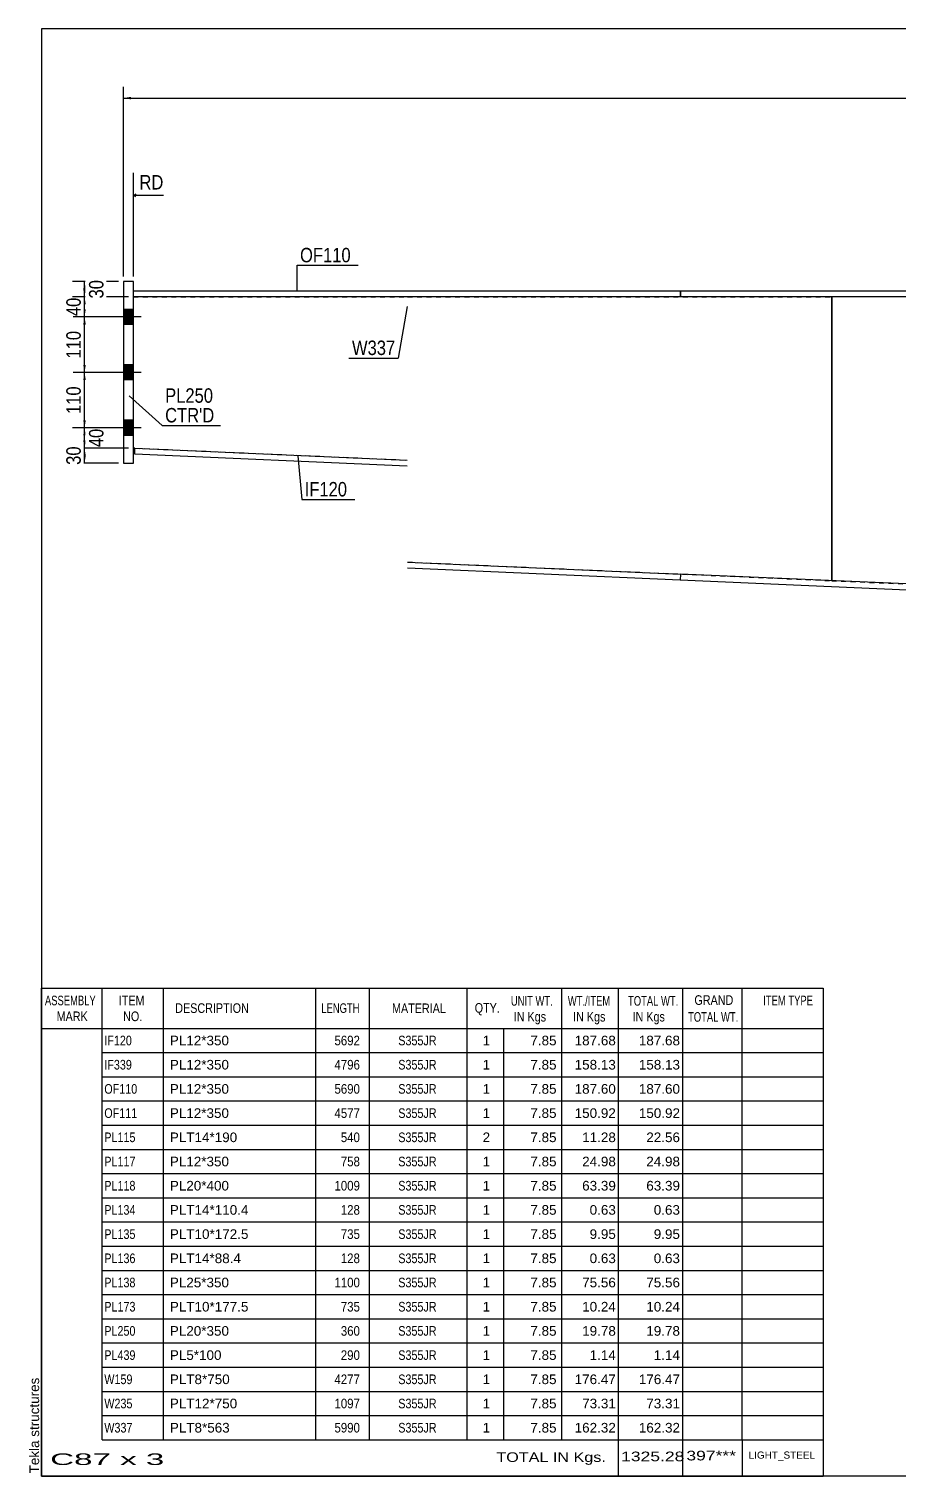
# Model space of a CAD drawing. Header units: millimetres. Extents: x -320 to 92, y -164 to 123.
# Drawn here: x -320.2 to -147.9, y -164.1 to 123 of the extents above; entities that cross this region are included whole.
import ezdxf

# ---------------------------------------------------------------- set-up
doc = ezdxf.new("R2010")
doc.units = ezdxf.units.MM
doc.linetypes.add('DXK_LINE_DOT1', pattern=[1.8814, 0.9407, -0.9407])
doc.styles.add('Arial', font='ARIAL.TTF', dxfattribs={"height": 0.2})
doc.styles.add('Arial Narrow', font='ARIALN.TTF', dxfattribs={"height": 0.2})

# ---------------------------------------------------------------- blocks, each defined once
blk = doc.blocks.new('Unknown-623327901-1210')
at = {"color": 5, "linetype": 'Continuous'}
for p, q in [((92.3, 122.96), (-317.7, 122.96)), ((-317.7, 122.96), (-317.7, -164.04)), ((92.3, -164.04), (92.3, 122.96)), ((-317.7, -164.04), (92.3, -164.04))]:
    blk.add_line(p, q, dxfattribs=at)
at = {"color": 174, "linetype": 'Continuous', "style": 'Arial'}
blk.add_text('Tekla structures', height=1.9102, rotation=90, dxfattribs=at).set_placement((-318.2, -163.54))
blk = doc.blocks.new('Part-623327901-1256 - 1231')
at = {"color": 2, "linetype": 'Continuous'}
for p, q in [((-299.5, 69.83), (-299.5, 71.03)), ((-299.5, 71.03), (-245.25, 71.03)), ((-245.25, 69.83), (-299.5, 69.83)), ((-245.15, 71.03), (-191.1, 71.03)), ((-191.1, 69.83), (-245.15, 69.83)), ((-191.1, 71.03), (-191.1, 69.83))]:
    blk.add_line(p, q, dxfattribs=at)
blk = doc.blocks.new('Bolt-623327901-1257 - 1231')
at = {"linetype": 'Continuous'}
for points in [[(-301.5, 67.33), (-301.5, 64.33), (-299.5, 64.33), (-299.5, 67.33)], [(-301.5, 67.33), (-301.5, 64.33), (-299.5, 64.33), (-299.5, 67.33)], [(-301.5, 56.33), (-301.5, 53.33), (-299.5, 53.33), (-299.5, 56.33)], [(-301.5, 56.33), (-301.5, 53.33), (-299.5, 53.33), (-299.5, 56.33)], [(-301.5, 45.33), (-301.5, 42.33), (-299.5, 42.33), (-299.5, 45.33)], [(-301.5, 45.33), (-301.5, 42.33), (-299.5, 42.33), (-299.5, 45.33)]]:
    blk.add_hatch(color=3, dxfattribs=at).paths.add_polyline_path(points)
at = {"color": 3, "linetype": 'Continuous'}
for p, q in [((-299.5, 67.33), (-301.5, 67.33)), ((-299.5, 67.33), (-301.5, 67.33)), ((-298, 65.83), (-301.5, 65.83)), ((-298, 65.83), (-301.5, 65.83)), ((-299.5, 64.33), (-301.5, 64.33)), ((-299.5, 64.33), (-301.5, 64.33)), ((-299.5, 56.33), (-301.5, 56.33)), ((-299.5, 56.33), (-301.5, 56.33)), ((-298, 54.83), (-301.5, 54.83)), ((-298, 54.83), (-301.5, 54.83)), ((-299.5, 53.33), (-301.5, 53.33)), ((-299.5, 53.33), (-301.5, 53.33)), ((-299.5, 45.33), (-301.5, 45.33)), ((-299.5, 45.33), (-301.5, 45.33)), ((-298, 43.83), (-301.5, 43.83)), ((-298, 43.83), (-301.5, 43.83)), ((-299.5, 42.33), (-301.5, 42.33)), ((-299.5, 42.33), (-301.5, 42.33))]:
    blk.add_line(p, q, dxfattribs=at)
blk = doc.blocks.new('Part-623327901-1310 - 1231')
at = {"color": 2, "linetype": 'Continuous'}
for p, q in [((-299.5, 72.83), (-301.5, 72.83)), ((-301.5, 72.83), (-301.5, 36.83)), ((-299.5, 36.83), (-299.5, 72.83)), ((-301.5, 36.83), (-299.5, 36.83))]:
    blk.add_line(p, q, dxfattribs=at)
blk = doc.blocks.new('Part-623327901-1363 - 1231')
at = {"color": 2, "linetype": 'Continuous'}
for p, q in [((-299.25, 38.61), (-299.2, 39.81)), ((-245.25, 36.24), (-299.25, 38.61)), ((-299.2, 39.81), (-245.25, 37.44)), ((-245.15, 17.21), (-191.1, 14.84)), ((-191.15, 13.64), (-245.15, 16.01)), ((-191.1, 14.84), (-191.15, 13.64))]:
    blk.add_line(p, q, dxfattribs=at)
blk = doc.blocks.new('Part-623327901-1385 - 1231')
at = {"color": 2, "linetype": 'Continuous'}
for p, q in [((-191.1, 14.84), (-191.15, 13.64)), ((-107.1, 11.15), (-191.1, 14.84)), ((-107.1, 9.95), (-191.15, 13.64)), ((-52.97, -5.17), (-107, -2.8)), ((-53, -6.37), (-107, -4)), ((-52.97, -5.17), (-29.61, -5.17)), ((-29.61, -6.37), (-53, -6.37))]:
    blk.add_line(p, q, dxfattribs=at)
at = {"color": 7, "linetype": 'DXK_LINE_DOT1'}
blk.add_line((-29.61, -5.17), (-29.61, -6.37), dxfattribs=at)
blk = doc.blocks.new('Part-623327901-1401 - 1231')
at = {"color": 7, "linetype": 'DXK_LINE_DOT1'}
for p, q in [((-299.5, 69.83), (-245.25, 69.83)), ((-299.5, 39.83), (-299.5, 69.83)), ((-245.15, 69.83), (-161.1, 69.83)), ((-299.2, 39.81), (-245.25, 37.44)), ((-245.15, 17.21), (-161.1, 13.52))]:
    blk.add_line(p, q, dxfattribs=at)
at = {"color": 2, "linetype": 'Continuous'}
for p, q in [((-161.1, 13.52), (-161.1, 69.83)), ((-299.2, 39.81), (-299.5, 39.83))]:
    blk.add_line(p, q, dxfattribs=at)
blk = doc.blocks.new('Part-623327901-1457 - 1231')
at = {"color": 2, "linetype": 'Continuous'}
for p, q in [((-191.1, 71.03), (-107.1, 71.03)), ((-191.1, 69.83), (-191.1, 71.03)), ((-107.1, 69.83), (-191.1, 69.83)), ((-107, 71.03), (-51.03, 71.03)), ((-51.03, 69.83), (-107, 69.83)), ((-51.03, 71.03), (-51.03, 69.83))]:
    blk.add_line(p, q, dxfattribs=at)
blk = doc.blocks.new('Part-623327901-1609 - 1231')
at = {"color": 2, "linetype": 'Continuous'}
blk.add_line((-161.1, 69.83), (-161.1, 13.52), dxfattribs=at)
at = {"color": 7, "linetype": 'DXK_LINE_DOT1'}
for p, q in [((-107.1, 69.83), (-161.1, 69.83)), ((-51.03, 69.83), (-107, 69.83)), ((-51.03, -5.17), (-51.03, 69.83)), ((-161.1, 13.52), (-107.1, 11.15)), ((-107, -2.8), (-52.97, -5.17)), ((-52.97, -5.17), (-51.03, -5.17))]:
    blk.add_line(p, q, dxfattribs=at)
blk = doc.blocks.new('StraightDimension-623327901-1748 - 1231')
at = {"linetype": 'Continuous'}
for points in [[(-309.45, 42.33), (-309.2, 43.83), (-308.95, 42.33)], [(-308.95, 41.33), (-309.2, 39.83), (-309.45, 41.33)]]:
    blk.add_hatch(color=7, dxfattribs=at).paths.add_polyline_path(points)
at = {"color": 7, "linetype": 'Continuous'}
for p, q in [((-300.5, 43.83), (-311.6, 43.83)), ((-309.2, 39.83), (-309.2, 43.83)), ((-300.5, 39.83), (-311.6, 39.83))]:
    blk.add_line(p, q, dxfattribs=at)
at = {"color": 0}
blk.add_wipeout([(-304.85, 44.25), (-309.05, 44.25), (-309.05, 39.4), (-304.85, 39.4)], dxfattribs=at)
at = {"color": 3, "style": 'Arial Narrow'}
blk.add_text('40', height=2.863, rotation=90.0002, dxfattribs=at).set_placement((-305.45, 40))
blk = doc.blocks.new('StraightDimension-623327901-1783 - 1231')
at = {"linetype": 'Continuous'}
blk.add_hatch(color=7, dxfattribs=at).paths.add_polyline_path([(-52.53, 89.41), (-51.03, 89.16), (-52.53, 88.91)])
at = {"color": 7, "linetype": 'Continuous'}
for p, q in [((-51.03, 73.33), (-51.03, 93.66)), ((-62.92, 89.16), (-51.03, 89.16))]:
    blk.add_line(p, q, dxfattribs=at)
at = {"color": 0, "linetype": 'Continuous'}
blk.add_wipeout([(-292.97, 90.51), (-292.97, 94.71), (-298.91, 94.71), (-298.91, 90.51)], dxfattribs=at)
at = {"color": 7, "linetype": 'Continuous'}
for p, q in [((-299.5, 73.83), (-299.5, 94.41)), ((-299, 90.16), (-299.5, 89.91)), ((-299, 89.66), (-299.5, 89.91)), ((-293.57, 89.91), (-299.5, 89.91))]:
    blk.add_line(p, q, dxfattribs=at)
at = {"color": 3, "linetype": 'Continuous', "style": 'Arial Narrow'}
blk.add_text('RD', height=2.863, dxfattribs=at).set_placement((-298.31, 91.11))
at = {"color": 0}
blk.add_wipeout([(-51.8, 90.06), (-51.8, 94.26), (-62.14, 94.26), (-62.14, 90.06)], dxfattribs=at)
at = {"color": 3, "style": 'Arial Narrow'}
blk.add_text('10267', height=2.863, dxfattribs=at).set_placement((-61.54, 90.66))
blk = doc.blocks.new('StraightDimension-623327901-1693 - 1231')
at = {"linetype": 'Continuous'}
for points in [[(-309.45, 68.33), (-309.2, 69.83), (-308.95, 68.33)], [(-308.95, 67.33), (-309.2, 65.83), (-309.45, 67.33)]]:
    blk.add_hatch(color=7, dxfattribs=at).paths.add_polyline_path(points)
at = {"color": 7, "linetype": 'Continuous'}
for p, q in [((-300.5, 69.83), (-311.45, 69.83)), ((-309.2, 65.83), (-309.2, 69.83)), ((-300.5, 65.83), (-311.45, 65.83))]:
    blk.add_line(p, q, dxfattribs=at)
at = {"color": 0}
blk.add_wipeout([(-309.35, 70.25), (-313.55, 70.25), (-313.55, 65.4), (-309.35, 65.4)], dxfattribs=at)
at = {"color": 3, "style": 'Arial Narrow'}
blk.add_text('40', height=2.863, rotation=90.0002, dxfattribs=at).set_placement((-309.95, 66))
blk = doc.blocks.new('StraightDimension-623327901-1854 - 1231')
at = {"linetype": 'Continuous'}
for points in [[(-300, 108.99), (-301.5, 109.24), (-300, 109.49)], [(84.97, 109.49), (86.47, 109.24), (84.97, 108.99)]]:
    blk.add_hatch(color=7, dxfattribs=at).paths.add_polyline_path(points)
at = {"color": 7, "linetype": 'Continuous'}
for p, q in [((-301.5, 73.83), (-301.5, 111.49)), ((-301.5, 109.24), (86.47, 109.24)), ((86.47, 13.49), (86.47, 111.49))]:
    blk.add_line(p, q, dxfattribs=at)
at = {"color": 0}
blk.add_wipeout([(-102.35, 109.39), (-102.35, 113.59), (-112.69, 113.59), (-112.69, 109.39)], dxfattribs=at)
at = {"color": 3, "style": 'Arial Narrow'}
blk.add_text('11662', height=2.863, dxfattribs=at).set_placement((-112.09, 109.99))
blk = doc.blocks.new('StraightDimension-623327901-1731 - 1231')
at = {"linetype": 'Continuous'}
for points in [[(-309.45, 53.33), (-309.2, 54.83), (-308.95, 53.33)], [(-308.95, 45.33), (-309.2, 43.83), (-309.45, 45.33)]]:
    blk.add_hatch(color=7, dxfattribs=at).paths.add_polyline_path(points)
at = {"color": 7, "linetype": 'Continuous'}
for p, q in [((-300.5, 54.83), (-311.45, 54.83)), ((-309.2, 43.83), (-309.2, 54.83)), ((-300.5, 43.83), (-311.45, 43.83))]:
    blk.add_line(p, q, dxfattribs=at)
at = {"color": 0}
blk.add_wipeout([(-309.35, 52.67), (-313.55, 52.67), (-313.55, 45.98), (-309.35, 45.98)], dxfattribs=at)
at = {"color": 3, "style": 'Arial Narrow'}
blk.add_text('110', height=2.863, rotation=90.0002, dxfattribs=at).set_placement((-309.95, 46.58))
blk = doc.blocks.new('StraightDimension-623327901-1712 - 1231')
at = {"linetype": 'Continuous'}
for points in [[(-309.45, 64.33), (-309.2, 65.83), (-308.95, 64.33)], [(-308.95, 56.33), (-309.2, 54.83), (-309.45, 56.33)]]:
    blk.add_hatch(color=7, dxfattribs=at).paths.add_polyline_path(points)
at = {"color": 7, "linetype": 'Continuous'}
for p, q in [((-300.5, 65.83), (-311.45, 65.83)), ((-309.2, 54.83), (-309.2, 65.83)), ((-300.5, 54.83), (-311.45, 54.83))]:
    blk.add_line(p, q, dxfattribs=at)
at = {"color": 0}
blk.add_wipeout([(-309.35, 63.67), (-313.55, 63.67), (-313.55, 56.98), (-309.35, 56.98)], dxfattribs=at)
at = {"color": 3, "style": 'Arial Narrow'}
blk.add_text('110', height=2.863, rotation=90.0002, dxfattribs=at).set_placement((-309.95, 57.58))
blk = doc.blocks.new('StraightDimension-623327901-1678 - 1231')
at = {"linetype": 'Continuous'}
for points in [[(-309.45, 71.33), (-309.2, 72.83), (-308.95, 71.33)], [(-308.95, 71.33), (-309.2, 69.83), (-309.45, 71.33)]]:
    blk.add_hatch(color=7, dxfattribs=at).paths.add_polyline_path(points)
at = {"color": 7, "linetype": 'Continuous'}
for p, q in [((-302.5, 72.83), (-311.6, 72.83)), ((-309.2, 69.83), (-309.2, 72.83)), ((-300.5, 69.83), (-311.6, 69.83))]:
    blk.add_line(p, q, dxfattribs=at)
at = {"color": 0}
blk.add_wipeout([(-304.85, 73.75), (-309.05, 73.75), (-309.05, 68.9), (-304.85, 68.9)], dxfattribs=at)
at = {"color": 3, "style": 'Arial Narrow'}
blk.add_text('30', height=2.863, rotation=90.0002, dxfattribs=at).set_placement((-305.45, 69.5))
blk = doc.blocks.new('StraightDimension-623327901-1769 - 1231')
at = {"linetype": 'Continuous'}
for points in [[(-309.45, 38.33), (-309.2, 39.83), (-308.95, 38.33)], [(-308.95, 38.33), (-309.2, 36.83), (-309.45, 38.33)]]:
    blk.add_hatch(color=7, dxfattribs=at).paths.add_polyline_path(points)
at = {"color": 7, "linetype": 'Continuous'}
for p, q in [((-300.5, 39.83), (-311.45, 39.83)), ((-309.2, 36.83), (-309.2, 39.83)), ((-302.5, 36.83), (-311.45, 36.83))]:
    blk.add_line(p, q, dxfattribs=at)
at = {"color": 0}
blk.add_wipeout([(-309.35, 40.75), (-313.55, 40.75), (-313.55, 35.9), (-309.35, 35.9)], dxfattribs=at)
at = {"color": 3, "style": 'Arial Narrow'}
blk.add_text('30', height=2.863, rotation=90.0002, dxfattribs=at).set_placement((-309.95, 36.5))
blk = doc.blocks.new('CBS_BOM-623327901-3911')
at = {"color": 7, "linetype": 'Continuous'}
for p, q in [((-317.73, -75.27), (-317.73, -67.27)), ((-317.73, -67.27), (-162.81, -67.28)), ((-305.73, -75.27), (-305.73, -67.27)), ((-293.54, -75.27), (-293.54, -67.27)), ((-263.38, -75.27), (-263.38, -67.27)), ((-252.7, -75.27), (-252.7, -67.27)), ((-233.38, -75.27), (-233.38, -67.27)), ((-214.58, -75.27), (-214.58, -67.27)), ((-203.37, -75.27), (-203.37, -67.27)), ((-190.58, -75.27), (-190.58, -67.27)), ((-178.83, -75.27), (-178.83, -67.27)), ((-162.81, -67.28), (-162.82, -75.27)), ((-317.73, -75.27), (-162.81, -75.27)), ((-317.73, -80.07), (-317.73, -75.27)), ((-305.73, -80.07), (-305.73, -75.27)), ((-293.54, -80.07), (-293.54, -75.27)), ((-263.38, -80.07), (-263.38, -75.27)), ((-252.7, -80.07), (-252.7, -75.27)), ((-233.38, -80.07), (-233.38, -75.27)), ((-226.12, -80.07), (-226.12, -75.27)), ((-214.58, -80.07), (-214.58, -75.27)), ((-203.37, -80.07), (-203.37, -75.27)), ((-190.58, -80.07), (-190.58, -75.27)), ((-178.82, -80.07), (-178.82, -75.27)), ((-162.81, -75.28), (-162.81, -80.07)), ((-317.73, -84.87), (-317.73, -80.07)), ((-305.73, -80.07), (-162.81, -80.07)), ((-305.73, -84.87), (-305.73, -80.07)), ((-293.54, -84.87), (-293.54, -80.07)), ((-263.38, -84.87), (-263.38, -80.07)), ((-252.7, -84.87), (-252.7, -80.07)), ((-233.38, -84.87), (-233.38, -80.07)), ((-226.12, -84.87), (-226.12, -80.07)), ((-214.58, -84.87), (-214.58, -80.07)), ((-203.37, -84.87), (-203.37, -80.07)), ((-190.58, -84.87), (-190.58, -80.07)), ((-178.82, -84.87), (-178.82, -80.07)), ((-162.81, -80.08), (-162.81, -84.87)), ((-317.73, -89.67), (-317.73, -84.87)), ((-305.73, -84.87), (-162.81, -84.87)), ((-305.73, -89.67), (-305.73, -84.87)), ((-293.54, -89.67), (-293.54, -84.87)), ((-263.38, -89.67), (-263.38, -84.87)), ((-252.7, -89.67), (-252.7, -84.87)), ((-233.38, -89.67), (-233.38, -84.87)), ((-226.12, -89.67), (-226.12, -84.87)), ((-214.58, -89.67), (-214.58, -84.87)), ((-203.37, -89.67), (-203.37, -84.87)), ((-190.58, -89.67), (-190.58, -84.87)), ((-178.82, -89.67), (-178.82, -84.87)), ((-162.81, -84.88), (-162.81, -89.67)), ((-317.73, -94.47), (-317.73, -89.67)), ((-305.73, -89.67), (-162.81, -89.67)), ((-305.73, -94.47), (-305.73, -89.67)), ((-293.54, -94.47), (-293.54, -89.67)), ((-263.38, -94.47), (-263.38, -89.67)), ((-252.7, -94.47), (-252.7, -89.67)), ((-233.38, -94.47), (-233.38, -89.67)), ((-226.12, -94.47), (-226.12, -89.67)), ((-214.58, -94.47), (-214.58, -89.67)), ((-203.37, -94.47), (-203.37, -89.67)), ((-190.58, -94.47), (-190.58, -89.67)), ((-178.82, -94.47), (-178.82, -89.67)), ((-162.81, -89.68), (-162.81, -94.47)), ((-317.73, -99.27), (-317.73, -94.47)), ((-305.73, -94.47), (-162.81, -94.47)), ((-305.73, -99.27), (-305.73, -94.47)), ((-293.54, -99.27), (-293.54, -94.47)), ((-263.38, -99.27), (-263.38, -94.47)), ((-252.7, -99.27), (-252.7, -94.47)), ((-233.38, -99.27), (-233.38, -94.47)), ((-226.12, -99.27), (-226.12, -94.47)), ((-214.58, -99.27), (-214.58, -94.47)), ((-203.37, -99.27), (-203.37, -94.47)), ((-190.58, -99.27), (-190.58, -94.47)), ((-178.82, -99.27), (-178.82, -94.47)), ((-162.81, -94.48), (-162.81, -99.27)), ((-317.73, -104.07), (-317.73, -99.27)), ((-305.73, -99.27), (-162.81, -99.27)), ((-305.73, -104.07), (-305.73, -99.27)), ((-293.54, -104.07), (-293.54, -99.27)), ((-263.38, -104.07), (-263.38, -99.27)), ((-252.7, -104.07), (-252.7, -99.27)), ((-233.38, -104.07), (-233.38, -99.27)), ((-226.12, -104.07), (-226.12, -99.27)), ((-214.58, -104.07), (-214.58, -99.27)), ((-203.37, -104.07), (-203.37, -99.27)), ((-190.58, -104.07), (-190.58, -99.27)), ((-178.82, -104.07), (-178.82, -99.27)), ((-162.81, -99.28), (-162.81, -104.07)), ((-317.73, -108.87), (-317.73, -104.07)), ((-305.73, -104.07), (-162.81, -104.07)), ((-305.73, -108.87), (-305.73, -104.07)), ((-293.54, -108.87), (-293.54, -104.07)), ((-263.38, -108.87), (-263.38, -104.07)), ((-252.7, -108.87), (-252.7, -104.07)), ((-233.38, -108.87), (-233.38, -104.07)), ((-226.12, -108.87), (-226.12, -104.07)), ((-214.58, -108.87), (-214.58, -104.07)), ((-203.37, -108.87), (-203.37, -104.07)), ((-190.58, -108.87), (-190.58, -104.07)), ((-178.82, -108.87), (-178.82, -104.07)), ((-162.81, -104.08), (-162.81, -108.87)), ((-317.73, -113.67), (-317.73, -108.87)), ((-305.73, -108.87), (-162.81, -108.87)), ((-305.73, -113.67), (-305.73, -108.87)), ((-293.54, -113.67), (-293.54, -108.87)), ((-263.38, -113.67), (-263.38, -108.87)), ((-252.7, -113.67), (-252.7, -108.87)), ((-233.38, -113.67), (-233.38, -108.87)), ((-226.12, -113.67), (-226.12, -108.87)), ((-214.58, -113.67), (-214.58, -108.87)), ((-203.37, -113.67), (-203.37, -108.87)), ((-190.58, -113.67), (-190.58, -108.87)), ((-178.82, -113.67), (-178.82, -108.87)), ((-162.81, -108.88), (-162.81, -113.67)), ((-317.73, -118.47), (-317.73, -113.67)), ((-305.73, -113.67), (-162.81, -113.67)), ((-305.73, -118.47), (-305.73, -113.67)), ((-293.54, -118.47), (-293.54, -113.67)), ((-263.38, -118.47), (-263.38, -113.67)), ((-252.7, -118.47), (-252.7, -113.67)), ((-233.38, -118.47), (-233.38, -113.67)), ((-226.12, -118.47), (-226.12, -113.67)), ((-214.58, -118.47), (-214.58, -113.67)), ((-203.37, -118.47), (-203.37, -113.67)), ((-190.58, -118.47), (-190.58, -113.67)), ((-178.82, -118.47), (-178.82, -113.67)), ((-162.81, -113.68), (-162.81, -118.47)), ((-317.73, -123.27), (-317.73, -118.47)), ((-305.73, -118.47), (-162.81, -118.47)), ((-305.73, -123.27), (-305.73, -118.47)), ((-293.54, -123.27), (-293.54, -118.47)), ((-263.38, -123.27), (-263.38, -118.47)), ((-252.7, -123.27), (-252.7, -118.47)), ((-233.38, -123.27), (-233.38, -118.47)), ((-226.12, -123.27), (-226.12, -118.47)), ((-214.58, -123.27), (-214.58, -118.47)), ((-203.37, -123.27), (-203.37, -118.47)), ((-190.58, -123.27), (-190.58, -118.47)), ((-178.82, -123.27), (-178.82, -118.47)), ((-162.81, -118.48), (-162.81, -123.27)), ((-317.73, -128.07), (-317.73, -123.27)), ((-305.73, -123.27), (-162.81, -123.27)), ((-305.73, -128.07), (-305.73, -123.27)), ((-293.54, -128.07), (-293.54, -123.27)), ((-263.38, -128.07), (-263.38, -123.27)), ((-252.7, -128.07), (-252.7, -123.27)), ((-233.38, -128.07), (-233.38, -123.27)), ((-226.12, -128.07), (-226.12, -123.27)), ((-214.58, -128.07), (-214.58, -123.27)), ((-203.37, -128.07), (-203.37, -123.27)), ((-190.58, -128.07), (-190.58, -123.27)), ((-178.82, -128.07), (-178.82, -123.27)), ((-162.81, -123.28), (-162.81, -128.07)), ((-317.73, -132.87), (-317.73, -128.07)), ((-305.73, -128.07), (-162.81, -128.07)), ((-305.73, -132.87), (-305.73, -128.07)), ((-293.54, -132.87), (-293.54, -128.07)), ((-263.38, -132.87), (-263.38, -128.07)), ((-252.7, -132.87), (-252.7, -128.07)), ((-233.38, -132.87), (-233.38, -128.07)), ((-226.12, -132.87), (-226.12, -128.07)), ((-214.58, -132.87), (-214.58, -128.07)), ((-203.37, -132.87), (-203.37, -128.07)), ((-190.58, -132.87), (-190.58, -128.07)), ((-178.82, -132.87), (-178.82, -128.07)), ((-162.81, -128.08), (-162.81, -132.87)), ((-317.73, -137.67), (-317.73, -132.87)), ((-305.73, -132.87), (-162.81, -132.87)), ((-305.73, -137.67), (-305.73, -132.87)), ((-293.54, -137.67), (-293.54, -132.87)), ((-263.38, -137.67), (-263.38, -132.87)), ((-252.7, -137.67), (-252.7, -132.87)), ((-233.38, -137.67), (-233.38, -132.87)), ((-226.12, -137.67), (-226.12, -132.87)), ((-214.58, -137.67), (-214.58, -132.87)), ((-203.37, -137.67), (-203.37, -132.87)), ((-190.58, -137.67), (-190.58, -132.87)), ((-178.82, -137.67), (-178.82, -132.87)), ((-162.81, -132.88), (-162.81, -137.67)), ((-317.73, -142.47), (-317.73, -137.67)), ((-305.73, -137.67), (-162.81, -137.67)), ((-305.73, -142.47), (-305.73, -137.67)), ((-293.54, -142.47), (-293.54, -137.67)), ((-263.38, -142.47), (-263.38, -137.67)), ((-252.7, -142.47), (-252.7, -137.67)), ((-233.38, -142.47), (-233.38, -137.67)), ((-226.12, -142.47), (-226.12, -137.67)), ((-214.58, -142.47), (-214.58, -137.67)), ((-203.37, -142.47), (-203.37, -137.67)), ((-190.58, -142.47), (-190.58, -137.67)), ((-178.82, -142.47), (-178.82, -137.67)), ((-162.81, -137.68), (-162.81, -142.47)), ((-317.73, -147.27), (-317.73, -142.47)), ((-305.73, -142.47), (-162.81, -142.47)), ((-305.73, -147.27), (-305.73, -142.47)), ((-293.54, -147.27), (-293.54, -142.47)), ((-263.38, -147.27), (-263.38, -142.47)), ((-252.7, -147.27), (-252.7, -142.47)), ((-233.38, -147.27), (-233.38, -142.47)), ((-226.12, -147.27), (-226.12, -142.47)), ((-214.58, -147.27), (-214.58, -142.47)), ((-203.37, -147.27), (-203.37, -142.47)), ((-190.58, -147.27), (-190.58, -142.47)), ((-178.82, -147.27), (-178.82, -142.47)), ((-162.81, -142.48), (-162.81, -147.27)), ((-317.73, -152.07), (-317.73, -147.27)), ((-305.73, -147.27), (-162.81, -147.27)), ((-305.73, -152.07), (-305.73, -147.27)), ((-293.54, -152.07), (-293.54, -147.27)), ((-263.38, -152.07), (-263.38, -147.27)), ((-252.7, -152.07), (-252.7, -147.27)), ((-233.38, -152.07), (-233.38, -147.27)), ((-226.12, -152.07), (-226.12, -147.27)), ((-214.58, -152.07), (-214.58, -147.27)), ((-203.37, -152.07), (-203.37, -147.27)), ((-190.58, -152.07), (-190.58, -147.27)), ((-178.82, -152.07), (-178.82, -147.27)), ((-162.81, -147.28), (-162.81, -152.07)), ((-317.73, -156.87), (-317.73, -152.07)), ((-305.73, -152.07), (-162.81, -152.07)), ((-305.73, -156.87), (-305.73, -152.07)), ((-293.54, -156.87), (-293.54, -152.07)), ((-263.38, -156.87), (-263.38, -152.07)), ((-252.7, -156.87), (-252.7, -152.07)), ((-233.38, -156.87), (-233.38, -152.07)), ((-226.12, -156.87), (-226.12, -152.07)), ((-214.58, -156.87), (-214.58, -152.07)), ((-203.37, -156.87), (-203.37, -152.07)), ((-190.58, -156.87), (-190.58, -152.07)), ((-178.82, -156.87), (-178.82, -152.07)), ((-162.81, -152.08), (-162.81, -156.87)), ((-317.73, -164.07), (-317.73, -156.89)), ((-305.73, -156.87), (-162.81, -156.87)), ((-203.37, -164.07), (-203.37, -156.89)), ((-190.58, -164.07), (-190.58, -156.89)), ((-178.78, -164.07), (-178.78, -156.89)), ((-162.81, -156.87), (-162.81, -164.07)), ((-317.73, -164.07), (-162.81, -164.07))]:
    blk.add_line(p, q, dxfattribs=at)
at = {"color": 3, "linetype": 'Continuous', "style": 'Arial'}
for s, height, width, p in [('ASSEMBLY', 1.91, 0.7, (-317.05, -70.7)), ('ITEM', 1.91, 0.8, (-302.41, -70.7)), ('UNIT WT.', 1.91, 0.7, (-224.69, -70.78)), ('WT./ITEM', 1.91, 0.7, (-213.4, -70.78)), ('TOTAL WT.', 1.91, 0.7, (-201.47, -70.78)), ('GRAND', 1.91, 0.8, (-188.31, -70.62)), ('ITEM TYPE', 1.91, 0.7, (-174.67, -70.7)), ('DESCRIPTION', 1.9102, 0.8, (-291.22, -72.21)), ('LENGTH', 1.91, 0.7, (-262.27, -72.21)), ('MATERIAL', 1.91, 0.8, (-248.25, -72.25)), ('QTY.', 1.91, 0.8, (-231.86, -72.17)), ('MARK', 1.91, 0.8, (-314.73, -73.84)), ('NO.', 1.91, 0.8, (-301.55, -73.84)), ('IN Kgs', 1.91, 0.8, (-224.12, -73.91)), ('IN Kgs', 1.91, 0.8, (-212.36, -73.91)), ('IN Kgs', 1.91, 0.8, (-200.57, -73.91)), ('TOTAL WT.', 1.91, 0.7, (-189.57, -73.96))]:
    blk.add_text(s, height=height, dxfattribs=dict(at, width=width)).set_placement(p)
at = {"color": 7, "linetype": 'Continuous', "style": 'Arial'}
for s, width, p in [('IF120', 0.8, (-305.28, -78.64)), ('5692', 0.85, (-259.66, -78.64)), ('S355JR', 0.8, (-247.01, -78.64)), ('IF339', 0.8, (-305.28, -83.44)), ('4796', 0.85, (-259.66, -83.44)), ('S355JR', 0.8, (-247.01, -83.44)), ('OF110', 0.8, (-305.28, -88.24)), ('5690', 0.85, (-259.66, -88.24)), ('S355JR', 0.8, (-247.01, -88.24)), ('OF111', 0.8, (-305.28, -93.04)), ('4577', 0.85, (-259.66, -93.04)), ('S355JR', 0.8, (-247.01, -93.04)), ('PL115', 0.8, (-305.28, -97.84)), ('540', 0.85, (-258.4, -97.84)), ('S355JR', 0.8, (-247.01, -97.84)), ('PL117', 0.8, (-305.28, -102.64)), ('758', 0.85, (-258.4, -102.64)), ('S355JR', 0.8, (-247.01, -102.64)), ('PL118', 0.8, (-305.28, -107.44)), ('1009', 0.85, (-259.66, -107.44)), ('S355JR', 0.8, (-247.01, -107.44)), ('PL134', 0.8, (-305.28, -112.24)), ('128', 0.85, (-258.4, -112.24)), ('S355JR', 0.8, (-247.01, -112.24)), ('PL135', 0.8, (-305.28, -117.04)), ('735', 0.85, (-258.4, -117.04)), ('S355JR', 0.8, (-247.01, -117.04)), ('PL136', 0.8, (-305.28, -121.84)), ('128', 0.85, (-258.4, -121.84)), ('S355JR', 0.8, (-247.01, -121.84)), ('PL138', 0.8, (-305.28, -126.64)), ('1100', 0.85, (-259.66, -126.64)), ('S355JR', 0.8, (-247.01, -126.64)), ('PL173', 0.8, (-305.28, -131.44)), ('735', 0.85, (-258.4, -131.44)), ('S355JR', 0.8, (-247.01, -131.44)), ('PL250', 0.8, (-305.28, -136.24)), ('360', 0.85, (-258.4, -136.24)), ('S355JR', 0.8, (-247.01, -136.24)), ('PL439', 0.8, (-305.28, -141.04)), ('290', 0.85, (-258.4, -141.04)), ('S355JR', 0.8, (-247.01, -141.04)), ('W159', 0.8, (-305.28, -145.84)), ('4277', 0.85, (-259.66, -145.84)), ('S355JR', 0.8, (-247.01, -145.84)), ('W235', 0.8, (-305.28, -150.64)), ('1097', 0.85, (-259.66, -150.64)), ('S355JR', 0.8, (-247.01, -150.64)), ('W337', 0.8, (-305.28, -155.44)), ('5990', 0.85, (-259.66, -155.44)), ('S355JR', 0.8, (-247.01, -155.44))]:
    blk.add_text(s, height=1.91, dxfattribs=dict(at, width=width)).set_placement(p)
for s, height, p in [('PL12*350', 1.91, (-292.29, -78.64)), ('1', 1.91, (-230.29, -78.64)), ('7.85', 1.91, (-220.83, -78.64)), ('187.68', 1.91, (-212.05, -78.64)), ('187.68', 1.91, (-199.33, -78.64)), ('PL12*350', 1.91, (-292.29, -83.44)), ('1', 1.91, (-230.29, -83.44)), ('7.85', 1.91, (-220.83, -83.44)), ('158.13', 1.91, (-212.05, -83.44)), ('158.13', 1.91, (-199.33, -83.44)), ('PL12*350', 1.91, (-292.29, -88.24)), ('1', 1.91, (-230.29, -88.24)), ('7.85', 1.91, (-220.83, -88.24)), ('187.60', 1.91, (-212.05, -88.24)), ('187.60', 1.91, (-199.33, -88.24)), ('PL12*350', 1.91, (-292.29, -93.04)), ('1', 1.91, (-230.29, -93.04)), ('7.85', 1.91, (-220.83, -93.04)), ('150.92', 1.91, (-212.05, -93.04)), ('150.92', 1.91, (-199.33, -93.04)), ('PLT14*190', 1.91, (-292.29, -97.84)), ('2', 1.91, (-230.29, -97.84)), ('7.85', 1.91, (-220.83, -97.84)), ('11.28', 1.91, (-210.56, -97.84)), ('22.56', 1.91, (-197.85, -97.84)), ('PL12*350', 1.91, (-292.29, -102.64)), ('1', 1.91, (-230.29, -102.64)), ('7.85', 1.91, (-220.83, -102.64)), ('24.98', 1.91, (-210.56, -102.64)), ('24.98', 1.91, (-197.85, -102.64)), ('PL20*400', 1.91, (-292.29, -107.44)), ('1', 1.91, (-230.29, -107.44)), ('7.85', 1.91, (-220.83, -107.44)), ('63.39', 1.91, (-210.56, -107.44)), ('63.39', 1.91, (-197.85, -107.44)), ('PLT14*110.4', 1.9102, (-292.29, -112.24)), ('1', 1.91, (-230.29, -112.24)), ('7.85', 1.91, (-220.83, -112.24)), ('0.63', 1.91, (-209.08, -112.24)), ('0.63', 1.91, (-196.37, -112.24)), ('PLT10*172.5', 1.9102, (-292.29, -117.04)), ('1', 1.91, (-230.29, -117.04)), ('7.85', 1.91, (-220.83, -117.04)), ('9.95', 1.91, (-209.08, -117.04)), ('9.95', 1.91, (-196.37, -117.04)), ('PLT14*88.4', 1.91, (-292.29, -121.84)), ('1', 1.91, (-230.29, -121.84)), ('7.85', 1.91, (-220.83, -121.84)), ('0.63', 1.91, (-209.08, -121.84)), ('0.63', 1.91, (-196.37, -121.84)), ('PL25*350', 1.91, (-292.29, -126.64)), ('1', 1.91, (-230.29, -126.64)), ('7.85', 1.91, (-220.83, -126.64)), ('75.56', 1.91, (-210.56, -126.64)), ('75.56', 1.91, (-197.85, -126.64)), ('PLT10*177.5', 1.9102, (-292.29, -131.44)), ('1', 1.91, (-230.29, -131.44)), ('7.85', 1.91, (-220.83, -131.44)), ('10.24', 1.91, (-210.56, -131.44)), ('10.24', 1.91, (-197.85, -131.44)), ('PL20*350', 1.91, (-292.29, -136.24)), ('1', 1.91, (-230.29, -136.24)), ('7.85', 1.91, (-220.83, -136.24)), ('19.78', 1.91, (-210.56, -136.24)), ('19.78', 1.91, (-197.85, -136.24)), ('PL5*100', 1.91, (-292.29, -141.04)), ('1', 1.91, (-230.29, -141.04)), ('7.85', 1.91, (-220.83, -141.04)), ('1.14', 1.91, (-209.08, -141.04)), ('1.14', 1.91, (-196.37, -141.04)), ('PLT8*750', 1.91, (-292.29, -145.84)), ('1', 1.91, (-230.29, -145.84)), ('7.85', 1.91, (-220.83, -145.84)), ('176.47', 1.91, (-212.05, -145.84)), ('176.47', 1.91, (-199.33, -145.84)), ('PLT12*750', 1.91, (-292.29, -150.64)), ('1', 1.91, (-230.29, -150.64)), ('7.85', 1.91, (-220.83, -150.64)), ('73.31', 1.91, (-210.56, -150.64)), ('73.31', 1.91, (-197.85, -150.64)), ('PLT8*563', 1.91, (-292.29, -155.44)), ('1', 1.91, (-230.29, -155.44)), ('7.85', 1.91, (-220.83, -155.44)), ('162.32', 1.91, (-212.05, -155.44)), ('162.32', 1.91, (-199.33, -155.44))]:
    blk.add_text(s, height=height, dxfattribs=at).set_placement(p)
at = {"color": 6, "linetype": 'Continuous', "style": 'Arial'}
for s, height, width, p in [('C87 x 3', 2.292, 2.05, (-316.01, -161.88)), ('TOTAL IN Kgs.', 1.9102, 1.2, (-227.57, -161.28)), ('1325.28', 1.91, 1.3, (-202.84, -161.13)), ('397***', 1.91, 1.3, (-189.91, -160.97))]:
    blk.add_text(s, height=height, dxfattribs=dict(at, width=width)).set_placement(p)
blk.add_text('LIGHT_STEEL', height=1.4135, dxfattribs=at).set_placement((-177.56, -160.62))
blk = doc.blocks.new('Mark-623327901-1251 - 1231')
at = {"color": 0}
blk.add_wipeout([(-256.43, 76.67), (-256.43, 79.67), (-266.48, 79.67), (-266.48, 76.67)], dxfattribs=at)
blk.add_wipeout([(-256.43, 76.67), (-256.43, 79.67), (-266.48, 79.67), (-266.48, 76.67)], dxfattribs=at)
at = {"color": 7, "linetype": 'Continuous'}
for p, q in [((-267.08, 70.92), (-267.08, 76.07)), ((-267.08, 76.07), (-254.93, 76.07))]:
    blk.add_line(p, q, dxfattribs=at)
at = {"color": 3, "style": 'Arial Narrow'}
blk.add_text('OF110', height=2.863, dxfattribs=at).set_placement((-266.48, 76.67))
blk = doc.blocks.new('Mark-623327901-1306 - 1231')
at = {"color": 0}
blk.add_wipeout([(-283.72, 48.81), (-283.72, 51.81), (-293.22, 51.81), (-293.22, 48.81)], dxfattribs=at)
blk.add_wipeout([(-283.72, 48.81), (-283.72, 51.81), (-293.22, 51.81), (-293.22, 48.81)], dxfattribs=at)
blk.add_wipeout([(-283.47, 44.91), (-283.47, 47.91), (-293.22, 47.91), (-293.22, 44.91)], dxfattribs=at)
blk.add_wipeout([(-283.47, 44.91), (-283.47, 47.91), (-293.22, 47.91), (-293.22, 44.91)], dxfattribs=at)
at = {"color": 7, "linetype": 'Continuous'}
for p, q in [((-300.37, 50.16), (-293.82, 44.31)), ((-293.82, 44.31), (-282.22, 44.31))]:
    blk.add_line(p, q, dxfattribs=at)
at = {"color": 3, "style": 'Arial Narrow'}
blk.add_text('PL250', height=2.863, dxfattribs=at).set_placement((-293.22, 48.81))
at = {"color": 1, "style": 'Arial Narrow'}
blk.add_text("CTR'D", height=2.863, dxfattribs=at).set_placement((-293.22, 44.91))
blk = doc.blocks.new('Mark-623327901-1359 - 1231')
at = {"color": 0}
blk.add_wipeout([(-257.15, 30.23), (-257.15, 33.23), (-265.56, 33.23), (-265.56, 30.23)], dxfattribs=at)
blk.add_wipeout([(-257.15, 30.23), (-257.15, 33.23), (-265.56, 33.23), (-265.56, 30.23)], dxfattribs=at)
at = {"color": 7, "linetype": 'Continuous'}
for p, q in [((-266.94, 38.3), (-266.16, 29.63)), ((-266.16, 29.63), (-255.65, 29.63))]:
    blk.add_line(p, q, dxfattribs=at)
at = {"color": 3, "style": 'Arial Narrow'}
blk.add_text('IF120', height=2.863, dxfattribs=at).set_placement((-265.56, 30.23))
blk = doc.blocks.new('Mark-623327901-1397 - 1231')
at = {"color": 0}
blk.add_wipeout([(-247.6, 58.28), (-247.6, 61.28), (-256.19, 61.28), (-256.19, 58.28)], dxfattribs=at)
blk.add_wipeout([(-247.6, 58.28), (-247.6, 61.28), (-256.19, 61.28), (-256.19, 58.28)], dxfattribs=at)
at = {"color": 7, "linetype": 'Continuous'}
for p in [(-245.25, 67.93), (-256.79, 57.68)]:
    blk.add_line(p, (-247, 57.68), dxfattribs=at)
at = {"color": 3, "style": 'Arial Narrow'}
blk.add_text('W337', height=2.863, dxfattribs=at).set_placement((-256.19, 58.28))

msp = doc.modelspace()

# ---------------------------------------------------------------- block references
for name in ['Unknown-623327901-1210', 'Part-623327901-1310 - 1231', 'Part-623327901-1256 - 1231', 'Part-623327901-1401 - 1231', 'Part-623327901-1457 - 1231', 'Part-623327901-1609 - 1231', 'Bolt-623327901-1257 - 1231', 'Part-623327901-1363 - 1231', 'Part-623327901-1385 - 1231', 'CBS_BOM-623327901-3911']:
    msp.add_blockref(name, (0, 0))

# ---------------------------------------------------------------- next in the draw order: block references
for name in ['StraightDimension-623327901-1783 - 1231', 'StraightDimension-623327901-1693 - 1231', 'StraightDimension-623327901-1748 - 1231']:
    msp.add_blockref(name, (0, 0))

# ---------------------------------------------------------------- next in the draw order: block references
msp.add_blockref('StraightDimension-623327901-1854 - 1231', (0, 0))

# ---------------------------------------------------------------- next in the draw order: block references
for name in ['Mark-623327901-1251 - 1231', 'StraightDimension-623327901-1678 - 1231', 'Mark-623327901-1397 - 1231', 'StraightDimension-623327901-1731 - 1231', 'StraightDimension-623327901-1769 - 1231', 'Mark-623327901-1359 - 1231']:
    msp.add_blockref(name, (0, 0))

# ---------------------------------------------------------------- next in the draw order: block references
for name in ['StraightDimension-623327901-1712 - 1231', 'Mark-623327901-1306 - 1231']:
    msp.add_blockref(name, (0, 0))

doc.saveas('drawing.dxf')
